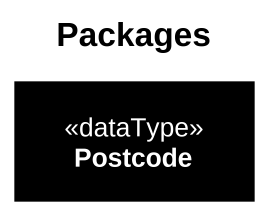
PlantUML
@startuml
title Packages
hide circle
hide empty members
class Postcode <<dataType>> #000000
@enduml
